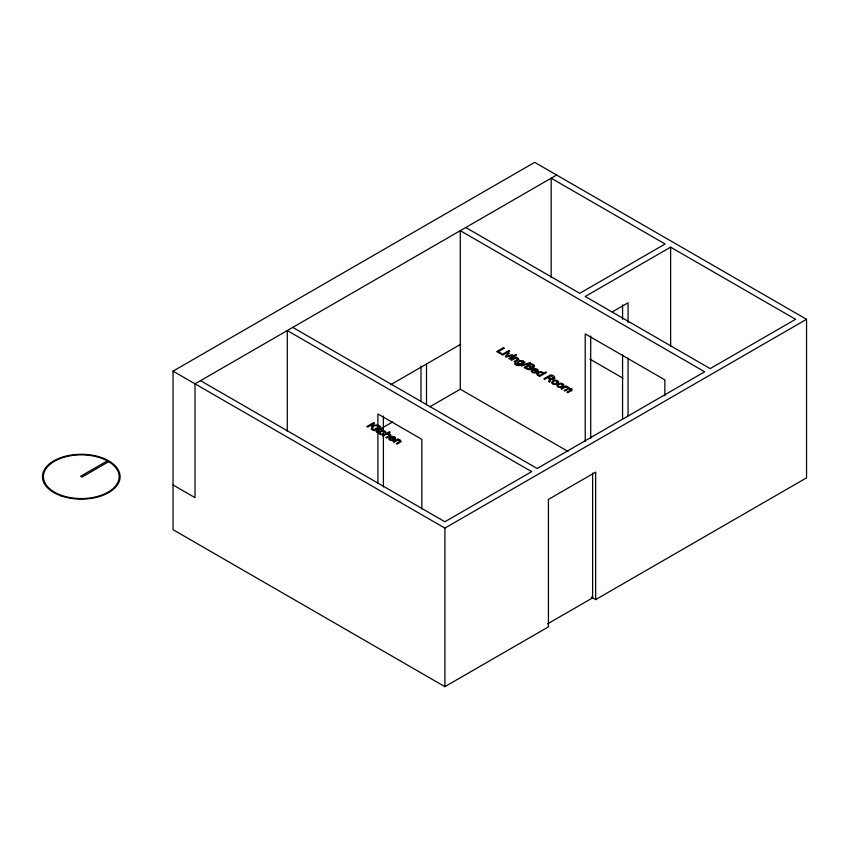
<?xml version="1.0" encoding="UTF-8"?>
<svg xmlns="http://www.w3.org/2000/svg" width="849" height="849" viewBox="0 0 849 849"><rect width="100%" height="100%" fill="white"/><g stroke="black" fill="none" stroke-linecap="round" stroke-linejoin="round"><path stroke-width="1.27" d="M379.821 432.863C381.243 430.072 385.223 431.557 385.234 433.202M549.42 379.588L548.666 381.604L549.727 382.22L550.428 380.479A8.066 4.659 0 0 0 550.608 379.599A3.258 1.878 0 0 0 550.417 379.047C555.617 381.169 556.806 375.651 550.64 374.865L543.816 378.803L544.729 379.333L547.743 377.582L548.868 378.229M377.158 431.409L380.437 429.477L381.923 429.573L381.095 429.095L382.825 428.108L379.652 428.267L378.994 428.649L379.609 429L376.754 430.655A6.824 3.937 0 0 0 375.916 431.196L376.691 432.364L377.359 431.854M379.715 431.536L379.354 431.801A3.12 1.804 0 0 0 379.63 434.136A3.12 1.804 0 0 0 383.652 434.359L382.878 433.754A1.953 1.125 0 0 1 380.776 433.924A1.953 1.125 0 0 1 379.683 432.863M394.636 439.761C398.361 437.256 391.506 435.028 389.712 437.32A3.354 1.942 0 0 0 389.511 439.835A3.354 1.942 0 0 0 393.724 440.398M537.215 372.106C540.972 369.559 534.074 367.384 532.291 369.665A3.354 1.942 0 0 0 532.09 372.18A3.354 1.942 0 0 0 536.303 372.743M595.658 599.606L595.658 472.14L548.422 499.414L548.422 626.88L444.897 686.65L173.047 529.691L173.047 371.151L534.69 162.35L806.55 319.309L806.55 477.849L595.658 599.606L591.265 597.07M556.657 175.032L195.015 383.833L195.015 497.663L173.047 484.981M107.356 460.858L80.581 476.31L81.96 477.106L108.725 461.654M390.731 384.671L460.636 344.312M670.625 247.176L585.216 296.481L710.167 368.615L795.566 319.309L670.625 247.176L670.625 346.265M383.525 427.196L392.609 421.953M429.881 406.777L460.275 389.224L568.023 451.435M612.214 311.965L628.058 302.817L628.058 322.535M566.081 386.783L566.814 386.348L566.071 385.924L561.115 388.789L561.942 389.267C564.521 385.361 572.513 388.046 564.044 390.487L564.872 390.964L567.726 389.309A2.335 1.348 0 0 1 569.159 388.831L570.74 389.882L566.983 392.174L567.811 392.652L571.197 390.699M173.047 371.151L444.897 528.11L806.55 319.309M547.647 623.835L592.634 597.866L592.634 473.02M394.414 439.888L390.657 437.723M536.993 372.233L533.225 370.068M519.142 365.505L519.344 365.441A8.373 4.839 0 0 0 520.808 364.72L525.106 362.268L523.737 362.194A2.6 1.496 0 0 0 523.133 361.016M515.799 358.214L514.749 358.543A5.455 3.152 0 0 0 514.409 358.724L511.724 360.273L510.896 359.796L515.863 356.93L516.606 357.365L515.905 357.769A2.505 1.443 0 0 1 517.858 358.013L518.898 359.594L514.865 362.088L514.038 361.61L517.773 359.233L516.075 358.204M398.075 440.228L397.035 440.546A5.455 3.152 0 0 0 396.685 440.727L394 442.276L393.172 441.798L398.139 438.933L398.881 439.368L398.181 439.771A2.505 1.443 0 0 1 400.134 440.015L401.184 441.597L397.141 444.091L396.324 443.613L400.049 441.247L398.351 440.217M568.904 388.481L569.446 388.439A2.483 1.433 0 0 1 571.335 388.853M520.946 361.101L522.825 362.268L520.108 363.797A1.804 1.04 0 0 1 518.177 362.682M465.772 227.511L579.729 293.308L665.128 244.003L551.171 178.205L551.171 277.485M589.917 359.116L622.964 378.198M292.767 327.396L537.162 468.489L704.67 371.788L460.275 230.684L460.275 389.224M200.502 380.66L444.897 521.764L531.676 471.662L287.28 330.569L287.28 431.165M523.111 361.027L519.779 360.623L517.126 362.544A2.78 1.602 0 0 0 517.964 363.871M535.539 372.117L536.228 372.647M392.96 439.771L393.649 440.313M664.852 395.645L664.852 379.874L585.216 333.89L585.216 441.65M628.058 358.013L628.058 415.83M622.572 304.908L622.572 319.362M622.572 354.84L622.572 419.236M590.713 335.981L590.713 438.477M444.897 528.11L444.897 686.65M426.495 364.019L426.495 404.782M421.836 508.976L421.836 439.326L377.901 413.951L377.901 483.601M421.008 366.11L421.008 401.609M383.387 416.042L383.387 487.008M514.876 363.956A2.069 1.189 0 0 1 515.651 362.969L516.33 363.51A1.178 0.679 0 0 0 516.033 363.988M518.304 362.693A3.29 1.9 0 0 1 520.957 361.165M518.877 365.579A3.216 1.857 0 0 1 515.194 363.945M517.943 363.881A2.547 1.465 0 0 0 519.938 364.306L519.652 364.454A7.821 4.51 0 0 1 518.919 364.837M518.856 364.9A1.963 1.136 0 0 1 516.181 363.977M535.666 372.265A2.314 1.337 0 0 1 532.726 371.777A2.314 1.337 0 0 1 533.193 370.037M537.438 370.684A2.101 1.21 0 0 0 536.292 369.506A2.101 1.21 0 0 0 533.968 369.676L536.865 371.353A2.314 1.337 0 0 0 537.459 370.684M537.841 374.059A3.343 1.931 0 0 1 540.548 372.478M540.526 372.382A1.815 1.051 0 0 1 542.458 373.539M542.32 373.528A3.343 1.931 0 0 1 539.635 375.12A1.836 1.061 0 0 1 537.714 374.048M549.399 378.463A3.407 1.963 0 0 1 549.367 379.577M548.857 378.24A3.831 2.207 0 0 1 549.239 378.474M555.628 380.341A2.876 1.656 0 0 0 554.089 380.501L553.049 380.883A6.442 3.714 0 0 0 552.412 381.254C549.399 383.875 555.628 385.573 557.369 383.684A3.438 1.985 0 0 0 558.44 381.636A3.438 1.985 0 0 0 555.66 380.225M560.924 383.398A2.876 1.656 0 0 0 559.374 383.557L558.345 383.939A6.442 3.714 0 0 0 557.708 384.31C554.694 386.953 560.913 388.609 562.664 386.741A3.438 1.985 0 0 0 563.736 384.693A3.438 1.985 0 0 0 560.956 383.281M566.134 386.889A2.292 1.327 0 0 1 568.437 387.186A2.292 1.327 0 0 1 569.053 388.502M571.536 388.746A2.43 1.401 0 0 1 571.271 390.752M383.345 430.687A3.067 1.772 0 0 1 385.435 433.266M379.874 431.589A3.937 2.271 0 0 1 383.377 430.517M393.087 439.92A2.314 1.337 0 0 1 390.147 439.432A2.314 1.337 0 0 1 390.614 437.691M390.731 435.07L386.56 437.978L385.733 437.5C393.936 435.038 386.253 432.099 383.419 436.163L382.591 435.686L389.415 431.748L390.243 432.226L387.802 433.637A2.727 1.571 0 0 1 389.935 434.094L390.731 435.113M543.286 373.22L545.716 372.021L546.544 372.499L539.72 376.436L538.935 375.99L539.603 375.598A2.229 1.284 0 0 1 537.693 375.364C534.138 372.838 542.256 369.877 543.286 373.22M553.707 377.943L551.776 378.781L548.528 377.136L550.768 375.842L553.707 377.943M532.005 368.36C530.912 371.151 525.871 369.156 524.173 367.458L530.996 363.521C537.067 365.558 534.074 367.468 532.005 368.36M557.453 382.135C551.553 388.163 551.627 377.317 557.453 382.135M562.749 385.191C556.562 391.166 557.209 380.331 562.749 385.191M530.858 368.169L528.959 369.06L525.871 367.532L528.227 366.174L530.858 368.169M533.554 366.259L531.856 367.108L529.012 365.717L531.124 364.497L533.554 366.29M373.486 425.752L372.414 429.817L371.225 429.127L372.233 425.742L370.058 425.731L367.702 427.089L366.789 426.569L373.613 422.632L374.526 423.152L371.257 425.041L377.794 425.041L379.079 425.784L373.486 425.752M508.455 352.653L505.346 356.591L506.216 357.1L512.966 355.264L512.085 354.755L506.736 356.251L509.336 353.163L508.455 352.653M503.499 347.644L496.676 351.582L500.974 354.065L501.759 353.608L498.363 351.656L504.402 348.164L503.499 347.644M506.885 351.751L501.929 354.617L502.746 355.094L507.713 352.229L506.885 351.751M508.753 350.679L507.798 351.221L509.57 351.157L508.753 350.679M378.038 427.334L373.072 430.199L373.9 430.676L378.866 427.811L378.038 427.334M379.896 426.262L378.951 426.803L380.723 426.739L379.896 426.262M513.751 355.71L508.784 358.575L509.612 359.053L514.579 356.187L513.751 355.71M515.608 354.638L514.664 355.19L516.436 355.115L515.608 354.638M529.712 362.682L520.702 365.601L521.424 366.015L530.445 363.107L529.712 362.682M394.297 439.007L391.4 437.341A2.101 1.21 0 0 1 393.713 437.161A2.101 1.21 0 0 1 394.859 438.339A2.314 1.337 0 0 1 394.265 438.997M61.712 495.423A37.865 21.862 0 0 0 119.125 477.127A37.865 21.862 0 0 0 62.975 457.569A37.865 21.862 0 0 0 61.712 495.423M61.022 495.837A38.831 22.424 0 0 0 120.091 477.265A38.831 22.424 0 0 0 62.699 457.017A38.831 22.424 0 0 0 61.022 495.837"/></g></svg>
